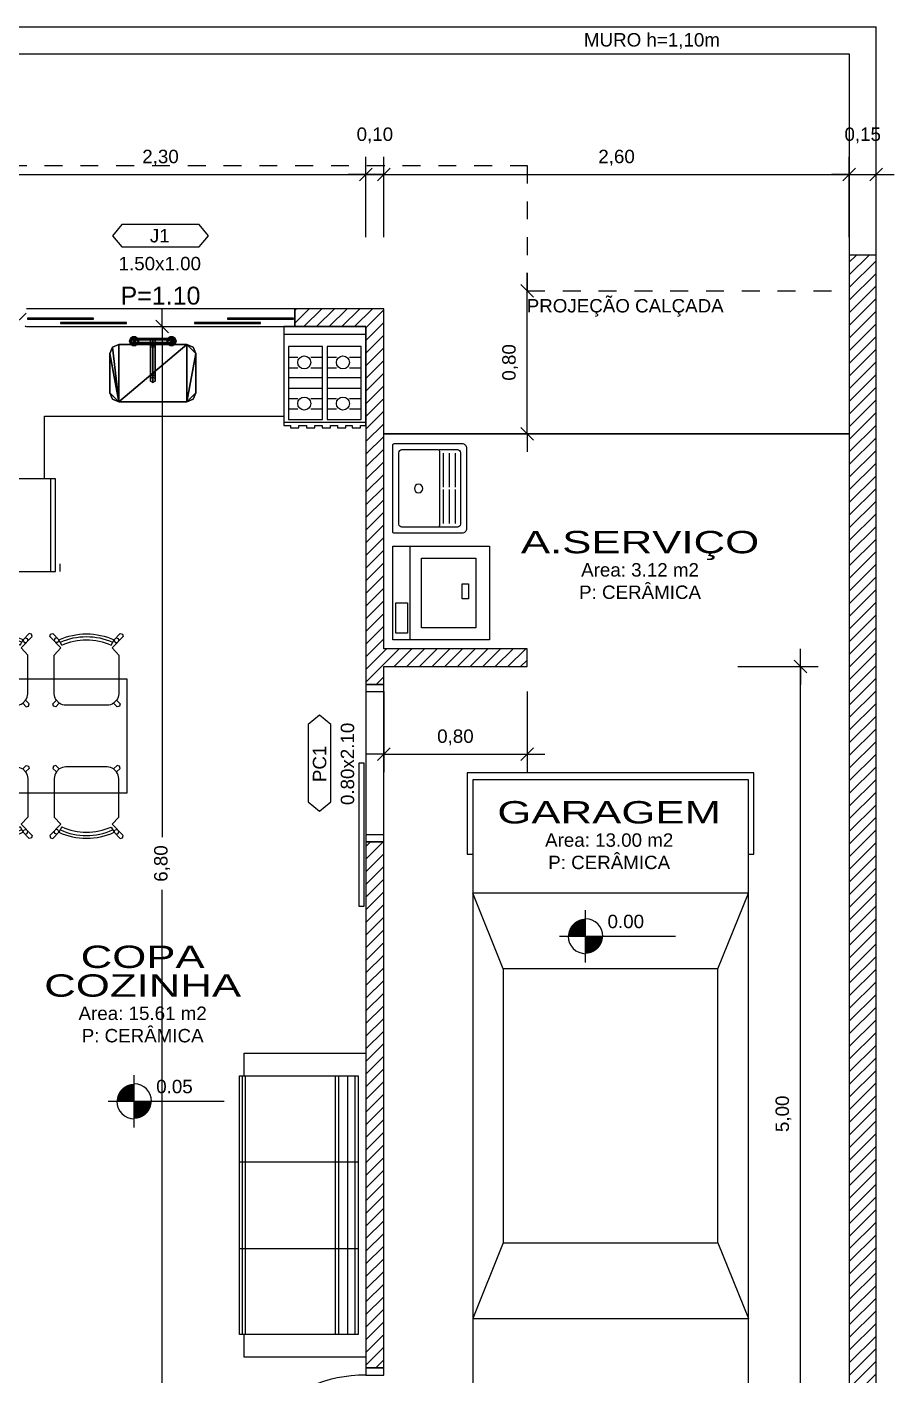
# Model space of a CAD drawing. Header units: metres. Extents: x 49 to 320, y -91 to 27.
# Drawn here: x 55.29 to 60.14, y 7.23 to 14.76 of the extents above; entities that cross this region are included whole.
import ezdxf
from ezdxf.enums import TextEntityAlignment as Align

# ---------------------------------------------------------------- set-up
doc = ezdxf.new("R2010")
doc.units = ezdxf.units.M
doc.header["$LTSCALE"] = 0.2
doc.linetypes.add('DASHED', pattern=[0.75, 0.5, -0.25])
for name, color, linetype in [('ARQ-___-___-CTA', 240, 'Continuous'), ('ARQ-___-___-LEG', 3, 'Continuous'), ('ARQ-___-___-TXT', 4, 'Continuous'), ('ARQ-___-___-VST', 9, 'Continuous'), ('ARQ-ALV', 6, 'Continuous'), ('ARQ-ALV-___-HTC', 13, 'Continuous'), ('ARQ-CXO', 2, 'Continuous'), ('ARQ-DVI', 1, 'Continuous'), ('ARQ-EQP', 24, 'Continuous'), ('ARQ-EQP-___-INT', 7, 'Continuous'), ('ARQ-MOB-___-INT', 7, 'Continuous'), ('ARQ-PIS', 2, 'Continuous')]:
    doc.layers.add(name, color=color, linetype=linetype)
doc.styles.add('REGUA100', font='arial.ttf')
doc.styles.add('REGUA60', font='arial.ttf')
doc.styles.add('REGUA80', font='arial.ttf')
doc.dimstyles.new('Active3D', dxfattribs={"dimtxt": 1.5, "dimasz": 0.01, "dimexe": 2, "dimexo": 3, "dimgap": 0.98, "dimtad": 1, "dimlfac": -1, "dimrnd": 0.005, "dimzin": 0, "dimtxsty": 'REGUA60', "dimblk": 'COTATR', "dimcen": 4, "dimdle": 4, "dimclrt": 2, "dimadec": 0, "dimazin": 0, "dimtfac": 1, "dimtmove": 2, "dimatfit": 2, "dimfxl": 1, "dimarcsym": 0})
pattern_1 = [(45, (93.66559, -1), (-0.03535534, 0.03535534), [])]

# ---------------------------------------------------------------- blocks, each defined once
blk = doc.blocks.new('MBSOF232')
at = {"color": 0}
blk.add_lwpolyline([(100, 80), (-100, 80), (-100, 0), (-85, 0), (-85, -3), (85, -3), (85, 0), (100, 0)], close=True, dxfattribs=at)
at = {"layer": 'ARQ-MOB-___-INT'}
for p, q in [((85, 72.61), (-85, 72.61)), ((-28.51, -3), (-28.51, 75)), ((28.33, -3), (28.33, 75)), ((85, 67.93), (-85, 67.93)), ((85, 61.9), (-85, 61.9)), ((85, 59.89), (-85, 59.89)), ((85, 0.66), (-85, 0.66)), ((85, -1.35), (-85, -1.35))]:
    blk.add_line(p, q, dxfattribs=at)
blk.add_lwpolyline([(85, 0), (85, 75), (-85, 75), (-85, 0)], dxfattribs=at)
blk = doc.blocks.new('MCCUB1_3')
at = {"color": 254}
mesh = blk.add_polyface(dxfattribs=at)
corners = [(-1.37, -30.51, 100.3), (-1.37, -30.51, 95.49), (-0.07, -31.26, 95.49), (-0.07, -31.26, 100.61), (-1.37, -29.01, 99.68), (-1.37, -29.01, 95.49), (-0.07, -28.26, 99.37), (-0.07, -28.26, 95.49), (1.23, -29.01, 99.68), (1.23, -29.01, 95.49), (1.23, -30.51, 100.3), (1.23, -30.51, 95.49), (-1.37, -27.24, 103.57), (-0.07, -27.55, 104.32), (-1.37, -26.62, 102.07), (-0.07, -26.31, 101.32), (1.23, -26.62, 102.07), (1.23, -27.24, 103.57), (-1.37, -10.62, 103.57), (-0.07, -10.31, 104.32), (-1.37, -11.24, 102.07), (-0.07, -11.55, 101.32), (1.23, -11.24, 102.07), (1.23, -10.62, 103.57), (-1.37, -7.57, 100.52), (-0.07, -7.04, 101.05), (-1.37, -8.63, 99.46), (-0.07, -9.16, 98.93), (1.23, -8.63, 99.46), (1.23, -7.57, 100.52), (-12.07, -6.6, 99.98), (-12.07, -7.35, 101.29), (11.93, -7.35, 101.29), (11.93, -6.6, 99.98), (-12.07, -7.36, 98.69), (11.93, -7.36, 98.69), (-12.07, -8.86, 98.7), (11.93, -8.86, 98.7), (-12.07, -9.6, 100), (11.93, -9.6, 100), (-12.07, -8.85, 101.29), (11.93, -8.85, 101.29), (12.46, -6.63, 106.88), (11.21, -5.72, 106.88), (9.67, -5.72, 106.88), (8.42, -6.62, 106.88), (7.93, -8.09, 106.88), (8.4, -9.56, 106.88), (9.64, -10.47, 106.88), (12.44, -9.59, 106.88), (11.19, -10.48, 106.88), (12.93, -8.12, 106.88), (12.46, -6.63, 101.88), (11.21, -5.72, 101.88), (9.67, -5.72, 101.88), (8.42, -6.62, 101.88), (7.93, -8.09, 101.88), (8.4, -9.56, 101.88), (9.64, -10.47, 101.88), (11.19, -10.48, 101.88), (12.44, -9.59, 101.88), (12.93, -8.12, 101.88), (-8.07, -8.12, 101.88), (-8.54, -6.63, 101.88), (-8.54, -6.63, 106.88), (-8.07, -8.12, 106.88), (-8.56, -9.59, 101.88), (-8.56, -9.59, 106.88), (-9.81, -10.48, 101.88), (-9.81, -10.48, 106.88), (-11.36, -10.47, 101.88), (-11.36, -10.47, 106.88), (-12.6, -9.56, 101.88), (-12.6, -9.56, 106.88), (-13.07, -8.09, 101.88), (-13.07, -8.09, 106.88), (-12.58, -6.62, 101.88), (-12.58, -6.62, 106.88), (-11.33, -5.72, 101.88), (-11.33, -5.72, 106.88), (-9.79, -5.72, 101.88), (-9.79, -5.72, 106.88)]
mesh.append_faces([[corners[k] for k in face] for face in [(30, 31, 32, 33), (34, 30, 33, 35), (36, 34, 35, 37), (38, 36, 37, 39), (40, 38, 39, 41), (31, 40, 41, 32), (52, 53, 43, 42), (53, 54, 44, 43), (54, 55, 45, 44), (55, 56, 46, 45), (56, 57, 47, 46), (57, 58, 48, 47), (58, 59, 50, 48), (59, 60, 49, 50), (60, 61, 51, 49), (61, 52, 42, 51), (62, 63, 64, 65), (66, 62, 65, 67), (68, 66, 67, 69), (70, 68, 69, 71), (72, 70, 71, 73), (74, 72, 73, 75), (76, 74, 75, 77), (78, 76, 77, 79), (80, 78, 79, 81), (63, 80, 81, 64)]], dxfattribs={"color": 254})
mesh.append_faces([[corners[k] for k in face] for face in [(32, 37, 35, 33), (49, 48, 50), (42, 49, 51), (64, 67, 65), (67, 71, 69)]], dxfattribs={"vtx0": -1, "color": 254})
mesh.append_faces([[corners[k] for k in face] for face in [(32, 39, 37), (42, 44, 45), (42, 45, 46), (42, 46, 47), (42, 47, 48), (64, 73, 71), (64, 75, 73), (64, 77, 75), (64, 79, 77)]], dxfattribs={"vtx0": -1, "vtx2": -1, "color": 254})
mesh.append_faces([[corners[k] for k in face] for face in [(24, 18, 19, 25), (26, 20, 18, 24), (27, 21, 20, 26), (28, 22, 21, 27), (29, 23, 22, 28), (25, 19, 23, 29)]], dxfattribs={"vtx1": -1, "color": 254})
mesh.append_faces([[corners[k] for k in face] for face in [(36, 38, 31)]], dxfattribs={"vtx1": -1, "vtx2": -1, "color": 254})
mesh.append_faces([[corners[k] for k in face] for face in [(12, 0, 3, 13), (14, 4, 0, 12), (15, 6, 4, 14), (16, 8, 6, 15), (17, 10, 8, 16), (13, 3, 10, 17), (18, 12, 13, 19), (20, 14, 12, 18), (21, 15, 14, 20), (22, 16, 15, 21), (23, 17, 16, 22), (19, 13, 17, 23)]], dxfattribs={"vtx1": -1, "vtx3": -1, "color": 254})
mesh.append_faces([[corners[k] for k in face] for face in [(32, 41, 39), (30, 34, 36, 31), (38, 40, 31), (42, 43, 44), (64, 81, 79)]], dxfattribs={"vtx2": -1, "color": 254})
mesh.append_faces([[corners[k] for k in face] for face in [(0, 1, 2, 3), (4, 5, 1, 0), (6, 7, 5, 4), (8, 9, 7, 6), (10, 11, 9, 8), (3, 2, 11, 10)]], dxfattribs={"vtx3": -1, "color": 254})
mesh = blk.add_polyface(dxfattribs=at)
corners = [(-24, -37, 70), (-22.54, -40.54, 70), (-19, -42, 70), (-24, -15, 70), (-22.54, -11.46, 70), (-19, -10, 70), (19, -10, 70), (19, -42, 70), (24, -15, 70), (24, -37, 70), (22.54, -40.54, 70), (22.54, -11.46, 70), (-24, -37, 85), (-22.54, -40.54, 85), (-19, -42, 85), (19, -42, 85), (22.54, -40.54, 85), (24, -37, 85), (24, -15, 85), (22.54, -11.46, 85), (19, -10, 85), (-19, -10, 85), (-22.54, -11.46, 85), (-24, -15, 85)]
mesh.append_faces([[corners[k] for k in face] for face in [(9, 7, 10), (6, 8, 11)]], dxfattribs={"vtx0": -1, "color": 254})
mesh.append_faces([[corners[k] for k in face] for face in [(0, 2, 3), (3, 2, 4), (4, 2, 5), (5, 2, 6), (8, 7, 9)]], dxfattribs={"vtx0": -1, "vtx1": -1, "color": 254})
mesh.append_faces([[corners[k] for k in face] for face in [(6, 7, 8)]], dxfattribs={"vtx0": -1, "vtx1": -1, "vtx2": -1, "color": 254})
mesh.append_faces([[corners[k] for k in face] for face in [(6, 2, 7)]], dxfattribs={"vtx0": -1, "vtx2": -1, "color": 254})
mesh.append_faces([[corners[k] for k in face] for face in [(12, 13, 0), (13, 14, 1), (14, 15, 2), (15, 16, 7), (16, 17, 10), (17, 18, 9), (18, 19, 8), (19, 20, 11), (20, 21, 6), (21, 22, 5), (22, 23, 4), (23, 12, 3)]], dxfattribs={"vtx1": -1, "color": 254})
mesh.append_faces([[corners[k] for k in face] for face in [(0, 1, 2), (13, 1, 0), (14, 2, 1), (15, 7, 2), (16, 10, 7), (17, 9, 10), (18, 8, 9), (19, 11, 8), (20, 6, 11), (21, 5, 6), (22, 4, 5), (23, 3, 4), (12, 0, 3)]], dxfattribs={"vtx2": -1, "color": 254})
blk = doc.blocks.new('EQF4B__2')
at = {"color": 0}
blk.add_lwpolyline([(25.5, -5), (-25.5, -5), (-25.5, -66.5), (-21.38, -66.5), (-21.38, -67.88), (-16.2, -67.88), (-16.2, -66.5), (-11.34, -66.5), (-11.34, -67.88), (-6.17, -67.88), (-6.17, -66.5), (-1.71, -66.5), (-1.71, -67.88), (3.46, -67.88), (3.46, -66.5), (7.78, -66.5), (7.78, -67.88), (12.95, -67.88), (12.95, -66.5), (17, -66.5), (17, -67.88), (22.17, -67.88), (22.17, -66.5), (25.5, -66.5)], close=True, dxfattribs=at)
at = {"layer": 'ARQ-EQP-___-INT'}
for p, q in [((-25.3, -9.71), (25.3, -9.71)), ((-22.6, -24.06), (-16.79, -24.06)), ((-8.71, -24.06), (-1.4, -24.06)), ((1.41, -24.06), (7.22, -24.06)), ((15.3, -24.06), (22.61, -24.06)), ((-22.6, -30.61), (-16.79, -30.61)), ((-8.71, -30.61), (-1.4, -30.61)), ((1.41, -30.61), (7.22, -30.61)), ((15.3, -30.61), (22.61, -30.61)), ((-22.6, -36.68), (-1.4, -36.68)), ((1.41, -36.68), (22.61, -36.68)), ((-22.6, -43.28), (-1.4, -43.28)), ((-22.6, -49.56), (-16.79, -49.56)), ((-8.71, -49.56), (-1.4, -49.56)), ((1.41, -43.28), (22.61, -43.28)), ((1.41, -49.56), (7.22, -49.56)), ((15.3, -49.56), (22.61, -49.56)), ((-22.6, -56.11), (-16.79, -56.11)), ((-8.71, -56.11), (-1.4, -56.11)), ((1.41, -56.11), (7.22, -56.11)), ((15.3, -56.11), (22.61, -56.11)), ((-25.3, -64.38), (25.3, -64.38))]:
    blk.add_line(p, q, dxfattribs=at)
for points in [[(-22.6, -62.6), (-1.4, -62.6), (-1.4, -17.4), (-22.6, -17.4)], [(1.41, -62.6), (22.61, -62.6), (22.61, -17.4), (1.41, -17.4)]]:
    blk.add_lwpolyline(points, close=True, dxfattribs=at)
for centre in [(-12.75, -27.25), (11.26, -27.25), (-12.75, -52.75), (11.26, -52.75)]:
    blk.add_circle(centre, 4.04, dxfattribs=at)
blk = doc.blocks.new('EQREFR22')
at = {"color": 0}
blk.add_lwpolyline([(30.5, -10), (-30.5, -10), (-30.5, -76), (30.5, -76)], close=True, dxfattribs=at)
at = {"layer": 'ARQ-EQP-___-INT'}
for p, q in [((-30.5, -73), (30.5, -73)), ((-30.5, -79), (-25.5, -79))]:
    blk.add_line(p, q, dxfattribs=at)
blk = doc.blocks.new('MBCAD4_2')
at = {"color": 0}
blk.add_lwpolyline([(0.02, 49.68, 0.106639), (-19.24, 45.52), (-23.45, 49.88), (-25.13, 49.43), (-25.63, 47.77), (-18.01, 39.93), (-22.5, 34.87), (-22.5, 7.87, 0.159591), (-21.02, 3.34), (-23.5, 0.83), (-22.98, -0.82), (-21.31, -1.27), (-18.97, 1.19, 0.162734), (-14.5, -0.13), (0, -0.13), (14.5, -0.13, 0.162734), (18.97, 1.19), (21.31, -1.27), (22.98, -0.82), (23.5, 0.83), (21.02, 3.34, 0.159591), (22.5, 7.87), (22.5, 34.87), (18.01, 39.93), (25.63, 47.77), (25.13, 49.43), (23.45, 49.88), (19.24, 45.52, 0.106639), (-0.02, 49.68)], format="xyb", dxfattribs=at)
at = {"layer": 'ARQ-MOB-___-INT'}
for p, q in [((-17.22, 41.8), (-19.24, 45.52)), ((17.25, 41.79), (19.24, 45.52)), ((-18.97, 1.19), (-21.02, 3.34)), ((18.97, 1.19), (21.02, 3.34))]:
    blk.add_line(p, q, dxfattribs=at)
for points in [[(-20.47, 46.81), (-22.16, 46.38), (-22.64, 44.7)], [(-19.21, 45.27), (-19.99, 43.71), (-21.73, 43.57)], [(19.21, 45.27), (19.99, 43.71), (21.73, 43.57)], [(20.47, 46.81), (22.16, 46.38), (22.64, 44.7)]]:
    blk.add_lwpolyline(points, dxfattribs=at)
for radius in [43.95, 41.7]:
    blk.add_arc((0, 3.82), radius, 65.57124, 114.39729, dxfattribs=at)
blk = doc.blocks.new('ACVEIC22')
at = {"color": 0}
blk.add_lwpolyline([(77, 180.74), (80, 180.74), (80, 226.21), (-80, 226.21), (-80, 180.74), (-77, 180.74), (-77, -130.66), (-80, -130.66), (-80, -196.28), (80, -196.28), (80, -130.66), (77, -130.66)], close=True, dxfattribs=at)
at = {"layer": 'ARQ-EQP-___-INT'}
for p, q in [((77, 222.31), (-77, 222.31)), ((-77, 222.31), (-77, 180.74)), ((77, 180.74), (77, 222.31)), ((77, 158.93), (-77, 158.93)), ((-60, 116.64), (-77, 158.93)), ((60, 116.64), (77, 158.93)), ((-60, -36.48), (-77, -78.77)), ((60, -36.48), (77, -78.77)), ((-77, -78.77), (77, -78.77)), ((-77, -130.66), (-77, -196.28)), ((77, -130.66), (77, -196.28)), ((-77, -169.29), (77, -169.29))]:
    blk.add_line(p, q, dxfattribs=at)
for points in [[(60, 116.64), (-60, 116.64), (-60, -36.48), (60, -36.48)], [(-39.03, -191.08), (-39.03, -174.28), (-74.03, -174.28), (-74.03, -191.08)], [(73.64, -191.08), (73.64, -174.28), (38.64, -174.28), (38.64, -191.08)]]:
    blk.add_lwpolyline(points, close=True, dxfattribs=at)
blk = doc.blocks.new('EQLAV1_2')
at = {"color": 0}
blk.add_lwpolyline([(30.75, -10), (-30.75, -10), (-30.75, -73.5), (30.75, -73.5)], close=True, dxfattribs=at)
at = {"layer": 'ARQ-EQP-___-INT'}
blk.add_line((30.75, -21.33), (-30.75, -21.33), dxfattribs=at)
for points in [[(6.39, -19.59), (26.39, -19.59), (26.39, -12.1), (6.39, -12.1)], [(22.95, -64.65), (22.95, -28.84), (-22.96, -28.84), (-22.96, -64.65)], [(3.97, -59.71), (3.97, -55.71), (-6.03, -55.71), (-6.03, -59.71)]]:
    blk.add_lwpolyline(points, close=True, dxfattribs=at)
blk = doc.blocks.new('SAT13S_2')
at = {"layer": 'ARQ-EQP', "color": 0, "linetype": 'ByBlock'}
blk.add_lwpolyline([(-26.5, -48.5), (26.5, -48.5, 0.414214), (29.5, -45.5), (29.5, -1, 0.414214), (28.5, 0), (-28.5, 0, 0.414214), (-29.5, -1), (-29.5, -45.5, 0.414214)], format="xyb", close=True, dxfattribs=at)
at = {"layer": 'ARQ-EQP-___-INT'}
for points in [[(25.5, -27.69), (25.5, -6, 0.414214), (23.5, -4), (-23.5, -4, 0.414214), (-25.5, -6), (-25.5, -27.69)], [(-25.5, -27.84), (-25.5, -29.65, 0.414214), (-24.5, -30.65), (-23.25, -30.65), (23.1, -30.65), (24.5, -30.65, 0.414214), (25.5, -29.65), (25.5, -27.84)], [(-25.5, -30.5), (-25.5, -42.5, 0.414214), (-23.5, -44.5)], [(-23.5, -44.5), (23.5, -44.5, 0.414214), (25.5, -42.5), (25.5, -30.5, 0.414214)], [(-23.25, -33.03), (-0.9, -33.03, 0.414214)], [(0.75, -33.03), (23.1, -33.03, 0.414214)], [(-23.25, -37.03), (-0.9, -37.03, 0.414214)], [(-23.25, -41.03), (-0.9, -41.03, 0.414214)], [(0.75, -37.03), (23.1, -37.03, 0.414214)], [(0.75, -41.03), (23.1, -41.03, 0.414214)]]:
    blk.add_lwpolyline(points, format="xyb", dxfattribs=at)
blk.add_circle((0, -17), 2.8, dxfattribs=at)
blk = doc.blocks.new('IndEsq1')
blk.add_lwpolyline([(-4.32, 0.44), (4.32, 0.44), (5.38, 1.7), (4.32, 2.96), (-4.32, 2.96), (-5.38, 1.7)], close=True)
at = {"color": 0, "style": 'REGUA60', "width": 1.4}
for tag, p in [('CODESQUAD', (-0.08, 0.95)), ('DIMESQUAD', (-0.08, -2.17))]:
    blk.add_attdef(tag, text='', height=1.5, dxfattribs=at).set_placement(p, align=Align.CENTER)
at = {"color": 0, "style": 'REGUA60', "width": 1.4, "flags": 9}
blk.add_attdef('PEITORIL', text='', height=1.5, dxfattribs=at).set_placement((0.22, -4.49), align=Align.CENTER)
at = {"style": 'REGUA60', "width": 1.4, "flags": 9}
blk.add_attdef('LOCAL', text='', height=1.5, dxfattribs=at).set_placement((-0.08, -6.56), align=Align.CENTER)
blk = doc.blocks.new('IndUni1')
at = {"color": 4, "style": 'REGUA100', "width": 1.4, "flags": 8}
blk.add_attdef('NOME1', text='', height=2.5, dxfattribs=at).set_placement((0.24, 2.99), align=Align.CENTER)
at = {"color": 4, "style": 'REGUA100', "width": 1.4}
blk.add_attdef('NOME2', text='', height=2.5, dxfattribs=at).set_placement((0.24, -0.22), align=Align.CENTER)
at = {"color": 0, "style": 'REGUA60', "width": 1.4}
for tag, p in [('AREA', (0.24, -2.82)), ('PERIM', (0.24, -5.32)), ('PISO', (0.24, -7.82)), ('PAREDE', (0.24, -10.32)), ('TETO', (0.24, -12.82))]:
    blk.add_attdef(tag, text='', height=1.5, dxfattribs=at).set_placement(p, align=Align.CENTER)
blk = doc.blocks.new('COTATR')
at = {"color": 6}
blk.add_line((-71, -71), (71, 71), dxfattribs=at)
at = {"color": 0, "linetype": 'ByBlock'}
blk.add_line((0, 0), (200, 0), dxfattribs=at)
blk = doc.blocks.new('*D772')
at = {"layer": 'ARQ-___-___-CTA', "color": 0, "lineweight": -2, "transparency": 16777216}
for p, q in [((57.1869, 13.586), (57.1869, 14.036)), ((54.8924, 13.936), (57.1864, 13.936))]:
    blk.add_line(p, q, dxfattribs=at)
at = {"layer": 'Defpoints', "color": 0, "transparency": 16777216}
for p in [(57.1869, 13.936), (54.8919, 13.436), (57.1869, 13.436)]:
    blk.add_point(p, dxfattribs=at)
at = {"layer": 'ARQ-___-___-CTA', "color": 0, "lineweight": -2, "transparency": 16777216, "xscale": 0.0005, "yscale": 0.0005, "zscale": 0.0005, "rotation": 180}
blk.add_blockref('COTATR', (54.8919, 13.936), dxfattribs=at)
at = {"layer": 'ARQ-___-___-CTA', "color": 0, "lineweight": -2, "transparency": 16777216, "xscale": 0.0005, "yscale": 0.0005, "zscale": 0.0005}
blk.add_blockref('COTATR', (57.1869, 13.936), dxfattribs=at)
at = {"layer": 'ARQ-___-___-CTA', "color": 2, "transparency": 16777216, "insert": (56.0394, 14.0301), "char_height": 0.075, "attachment_point": 5, "style": 'REGUA60'}
blk.add_mtext('2,30', dxfattribs=at)
blk = doc.blocks.new('*D773')
at = {"layer": 'ARQ-___-___-CTA', "color": 0, "lineweight": -2, "transparency": 16777216}
for p, q in [((57.2869, 13.586), (57.2869, 14.036)), ((57.1874, 13.936), (57.2864, 13.936))]:
    blk.add_line(p, q, dxfattribs=at)
at = {"layer": 'Defpoints', "color": 0, "transparency": 16777216}
for p in [(57.2869, 13.936), (57.1869, 13.436), (57.2869, 13.436)]:
    blk.add_point(p, dxfattribs=at)
at = {"layer": 'ARQ-___-___-CTA', "color": 0, "lineweight": -2, "transparency": 16777216, "xscale": 0.0005, "yscale": 0.0005, "zscale": 0.0005, "rotation": 180}
blk.add_blockref('COTATR', (57.1869, 13.936), dxfattribs=at)
at = {"layer": 'ARQ-___-___-CTA', "color": 0, "lineweight": -2, "transparency": 16777216, "xscale": 0.0005, "yscale": 0.0005, "zscale": 0.0005}
blk.add_blockref('COTATR', (57.2869, 13.936), dxfattribs=at)
at = {"layer": 'ARQ-___-___-CTA', "color": 2, "transparency": 16777216, "insert": (57.2369, 14.1546), "char_height": 0.075, "attachment_point": 5, "style": 'REGUA60'}
blk.add_mtext('0,10', dxfattribs=at)
blk = doc.blocks.new('*D774')
at = {"layer": 'ARQ-___-___-CTA', "color": 0, "lineweight": -2, "transparency": 16777216}
for p, q in [((59.8869, 13.586), (59.8869, 14.036)), ((57.2874, 13.936), (59.8864, 13.936))]:
    blk.add_line(p, q, dxfattribs=at)
at = {"layer": 'Defpoints', "color": 0, "transparency": 16777216}
for p in [(59.8869, 13.936), (57.2869, 13.436), (59.8869, 13.436)]:
    blk.add_point(p, dxfattribs=at)
at = {"layer": 'ARQ-___-___-CTA', "color": 0, "lineweight": -2, "transparency": 16777216, "xscale": 0.0005, "yscale": 0.0005, "zscale": 0.0005, "rotation": 180}
blk.add_blockref('COTATR', (57.2869, 13.936), dxfattribs=at)
at = {"layer": 'ARQ-___-___-CTA', "color": 0, "lineweight": -2, "transparency": 16777216, "xscale": 0.0005, "yscale": 0.0005, "zscale": 0.0005}
blk.add_blockref('COTATR', (59.8869, 13.936), dxfattribs=at)
at = {"layer": 'ARQ-___-___-CTA', "color": 2, "transparency": 16777216, "insert": (58.5869, 14.0301), "char_height": 0.075, "attachment_point": 5, "style": 'REGUA60'}
blk.add_mtext('2,60', dxfattribs=at)
blk = doc.blocks.new('*D775')
at = {"layer": 'ARQ-___-___-CTA', "color": 0, "lineweight": -2, "transparency": 16777216}
for p, q in [((60.0369, 13.586), (60.0369, 14.036)), ((59.8874, 13.936), (60.0364, 13.936))]:
    blk.add_line(p, q, dxfattribs=at)
at = {"layer": 'Defpoints', "color": 0, "transparency": 16777216}
for p in [(60.0369, 13.936), (59.8869, 13.436), (60.0369, 13.436)]:
    blk.add_point(p, dxfattribs=at)
at = {"layer": 'ARQ-___-___-CTA', "color": 0, "lineweight": -2, "transparency": 16777216, "xscale": 0.0005, "yscale": 0.0005, "zscale": 0.0005, "rotation": 180}
blk.add_blockref('COTATR', (59.8869, 13.936), dxfattribs=at)
at = {"layer": 'ARQ-___-___-CTA', "color": 0, "lineweight": -2, "transparency": 16777216, "xscale": 0.0005, "yscale": 0.0005, "zscale": 0.0005}
blk.add_blockref('COTATR', (60.0369, 13.936), dxfattribs=at)
at = {"layer": 'ARQ-___-___-CTA', "color": 2, "transparency": 16777216, "insert": (59.9619, 14.1546), "char_height": 0.075, "attachment_point": 5, "style": 'REGUA60'}
blk.add_mtext('0,15', dxfattribs=at)
blk = doc.blocks.new('*D781')
at = {"layer": 'ARQ-___-___-CTA', "color": 0, "lineweight": -2, "transparency": 16777216}
for p, q in [((57.2869, 11.0459), (57.2869, 10.5959)), ((58.0869, 11.0459), (58.0869, 10.5959)), ((57.2874, 10.6959), (58.0864, 10.6959))]:
    blk.add_line(p, q, dxfattribs=at)
at = {"layer": 'Defpoints', "color": 0, "transparency": 16777216}
for p in [(57.2869, 11.1959), (58.0869, 11.1959), (58.0869, 10.6959)]:
    blk.add_point(p, dxfattribs=at)
at = {"layer": 'ARQ-___-___-CTA', "color": 0, "lineweight": -2, "transparency": 16777216, "xscale": 0.0005, "yscale": 0.0005, "zscale": 0.0005, "rotation": 180}
blk.add_blockref('COTATR', (57.2869, 10.6959), dxfattribs=at)
at = {"layer": 'ARQ-___-___-CTA', "color": 0, "lineweight": -2, "transparency": 16777216, "xscale": 0.0005, "yscale": 0.0005, "zscale": 0.0005}
blk.add_blockref('COTATR', (58.0869, 10.6959), dxfattribs=at)
at = {"layer": 'ARQ-___-___-CTA', "color": 2, "transparency": 16777216, "insert": (57.6869, 10.79), "char_height": 0.075, "attachment_point": 5, "style": 'REGUA60'}
blk.add_mtext('0,80', dxfattribs=at)
blk = doc.blocks.new('*D782')
at = {"layer": 'ARQ-___-___-CTA', "color": 0, "lineweight": -2, "transparency": 16777216}
for p, q in [((59.2637, 11.186), (59.7137, 11.186)), ((59.6137, 6.1865), (59.6137, 11.1855)), ((59.2637, 6.186), (59.7137, 6.186))]:
    blk.add_line(p, q, dxfattribs=at)
at = {"layer": 'Defpoints', "color": 0, "transparency": 16777216}
for p in [(59.1137, 11.186), (59.6137, 11.186), (59.1137, 6.186)]:
    blk.add_point(p, dxfattribs=at)
at = {"layer": 'ARQ-___-___-CTA', "color": 0, "lineweight": -2, "transparency": 16777216, "xscale": 0.0005, "yscale": 0.0005, "zscale": 0.0005}
for p, rotation in [((59.6137, 11.186), 90), ((59.6137, 6.186), 270)]:
    blk.add_blockref('COTATR', p, dxfattribs=dict(at, rotation=rotation))
at = {"layer": 'ARQ-___-___-CTA', "color": 2, "transparency": 16777216, "insert": (59.5196, 8.686), "char_height": 0.075, "attachment_point": 5, "rotation": 90, "style": 'REGUA60'}
blk.add_mtext('5,00', dxfattribs=at)
blk = doc.blocks.new('NivelPB')
for p, q in [((0, -2.92), (0, 2.92)), ((-2.92, 0), (10.07, 0))]:
    blk.add_line(p, q)
at = {"const_width": 1.95}
for points in [[(-0.98, 0, -0.414214), (0, 0.98, -0.618034)], [(0, -0.98, 0.414214), (0.98, 0, 0.618034)]]:
    blk.add_lwpolyline(points, format="xyb", dxfattribs=at)
for start, end in [(0, 90), (180, 270)]:
    blk.add_arc((0, 0), 1.95, start, end)
at = {"color": 0, "linetype": 'ByBlock', "style": 'REGUA60', "width": 1.4}
blk.add_attdef('NIVEL', (2.46, 0.9), '', height=1.5, dxfattribs=at)
blk = doc.blocks.new('*D764')
at = {"layer": 'ARQ-___-___-CTA', "color": 0, "lineweight": -2, "transparency": 16777216}
for p, q in [((55.6981, 13.086), (56.1481, 13.086)), ((56.0481, 13.0855), (56.0481, 10.2315)), ((56.0481, 6.2865), (56.0481, 9.9386)), ((55.6981, 6.286), (56.1481, 6.286))]:
    blk.add_line(p, q, dxfattribs=at)
at = {"layer": 'Defpoints', "color": 0, "transparency": 16777216}
for p in [(55.5481, 13.086), (56.0481, 13.086), (55.5481, 6.286)]:
    blk.add_point(p, dxfattribs=at)
at = {"layer": 'ARQ-___-___-CTA', "color": 0, "lineweight": -2, "transparency": 16777216, "xscale": 0.0005, "yscale": 0.0005, "zscale": 0.0005}
for p, rotation in [((56.0481, 13.086), 90), ((56.0481, 6.286), 270)]:
    blk.add_blockref('COTATR', p, dxfattribs=dict(at, rotation=rotation))
at = {"layer": 'ARQ-___-___-CTA', "color": 2, "transparency": 16777216, "insert": (56.0481, 10.0851), "char_height": 0.075, "attachment_point": 5, "rotation": 90, "style": 'REGUA60'}
blk.add_mtext('6,80', dxfattribs=at)

msp = doc.modelspace()

# ---------------------------------------------------------------- hatches: boundary and pattern name
at = {"layer": 'ARQ-ALV-___-HTC'}
h = msp.add_hatch(dxfattribs=at)
h.set_pattern_fill('_U', color=256, scale=0.05, angle=45, style=0, pattern_type=0)
h.set_pattern_definition(pattern_1)
h.paths.add_polyline_path([(60.0369, 5.186), (60.0369, 13.486), (59.8869, 13.486), (59.8869, 5.186)])
h = msp.add_hatch(dxfattribs=at)
h.set_pattern_fill('_U', color=256, scale=0.05, angle=45, style=0, pattern_type=0)
h.set_pattern_definition(pattern_1)
h.paths.add_polyline_path([(51.3919, 13.186), (51.3919, 13.086), (52.3419, 13.086), (52.3419, 13.186)])
h.paths.add_polyline_path([(56.7894, 13.186), (56.7894, 13.086), (57.1869, 13.086), (57.2869, 13.186)])
h.paths.add_polyline_path([(55.2894, 13.186), (53.8419, 13.186), (53.8419, 13.086), (55.2894, 13.086)])
h = msp.add_hatch(dxfattribs=at)
h.set_pattern_fill('_U', color=256, scale=0.05, angle=45, style=0, pattern_type=0)
h.set_pattern_definition(pattern_1)
h.paths.add_polyline_path([(57.1869, 7.266), (57.2869, 7.266), (57.2869, 10.206), (57.1869, 10.206)])
h.paths.add_polyline_path([(57.1869, 6.386), (57.1869, 6.286), (57.2869, 6.186), (57.2869, 6.386)])
h.paths.add_polyline_path([(57.2869, 11.086), (57.2869, 13.186), (57.1869, 13.086), (57.1869, 11.086)])
h = msp.add_hatch(dxfattribs=at)
h.set_pattern_fill('_U', color=256, scale=0.05, angle=45, style=0, pattern_type=0)
h.set_pattern_definition(pattern_1)
h.paths.add_polyline_path([(57.2869, 11.286), (57.2869, 11.186), (58.0869, 11.186), (58.0869, 11.286)])

# ---------------------------------------------------------------- linework, layer by layer
at = {"layer": 'ARQ-___-___-CTA'}
for p, q in [((58.0869, 12.4865), (58.0869, 13.2855)), ((59.6137, 11.1865), (59.6137, 11.2855))]:
    msp.add_line(p, q, dxfattribs=at)
at = {"layer": 'ARQ-___-___-VST'}
for p, q in [((51.2419, 14.761), (60.0369, 14.761)), ((60.0369, 13.486), (60.0369, 14.761)), ((51.3919, 14.611), (59.8869, 14.611)), ((59.8869, 14.611), (59.8869, 13.486)), ((56.7884, 13.186), (55.2904, 13.186)), ((55.2904, 13.086), (56.7884, 13.086)), ((55.3919, 12.586), (56.7279, 12.586)), ((55.3919, 12.236), (55.3919, 12.586)), ((54.8919, 11.1175), (55.8519, 11.1175)), ((55.8519, 11.1175), (55.8519, 10.4775)), ((57.1869, 11.046), (57.1869, 10.246)), ((57.2869, 10.246), (57.2869, 11.046)), ((55.8519, 10.4775), (54.8919, 10.4775))]:
    msp.add_line(p, q, dxfattribs=at)
at = {"layer": 'ARQ-___-___-VST', "linetype": 'DASHED'}
for p, q in [((51.3919, 13.986), (58.0869, 13.986)), ((58.0869, 13.986), (58.0869, 13.286)), ((58.0869, 13.286), (59.8869, 13.286))]:
    msp.add_line(p, q, dxfattribs=at)
at = {"layer": 'ARQ-ALV'}
for p, q in [((59.8869, 13.486), (59.8869, 5.186)), ((60.0369, 13.486), (59.8869, 13.486)), ((60.0369, 5.186), (60.0369, 13.486)), ((56.7894, 13.186), (56.7894, 13.086)), ((57.2869, 13.186), (56.7894, 13.186)), ((57.2869, 11.286), (57.2869, 13.186)), ((56.7894, 13.086), (57.1869, 13.086)), ((57.1869, 13.086), (57.1869, 11.086)), ((58.0869, 11.286), (57.2869, 11.286)), ((58.0869, 11.186), (58.0869, 11.286)), ((57.2869, 11.086), (57.2869, 11.186)), ((57.2869, 11.186), (58.0869, 11.186)), ((57.1869, 11.086), (57.2869, 11.086)), ((57.2869, 10.206), (57.1869, 10.206)), ((57.1869, 10.206), (57.1869, 7.266)), ((57.2869, 7.266), (57.2869, 10.206)), ((57.1869, 7.266), (57.2869, 7.266))]:
    msp.add_line(p, q, dxfattribs=at)
at = {"layer": 'ARQ-CXO'}
for p, q in [((56.7894, 13.186), (56.7884, 13.186)), ((56.7884, 13.186), (56.7884, 13.086)), ((56.7894, 13.086), (56.7894, 13.186)), ((56.7884, 13.086), (56.7894, 13.086)), ((57.2869, 11.086), (57.1869, 11.086)), ((57.1869, 11.086), (57.1869, 11.046)), ((57.2869, 11.046), (57.2869, 11.086)), ((57.1869, 11.046), (57.2869, 11.046)), ((57.1769, 10.646), (57.1469, 10.646)), ((57.1469, 10.646), (57.1469, 9.846)), ((57.1769, 9.846), (57.1769, 10.646)), ((57.1869, 10.246), (57.1869, 10.206)), ((57.2869, 10.246), (57.1869, 10.246)), ((57.1869, 10.206), (57.2869, 10.206)), ((57.2869, 10.206), (57.2869, 10.246)), ((57.1469, 9.846), (57.1769, 9.846)), ((57.2869, 7.266), (57.1869, 7.266)), ((57.1869, 7.266), (57.1869, 7.226)), ((57.2869, 7.226), (57.2869, 7.266)), ((57.1869, 7.226), (57.2869, 7.226))]:
    msp.add_line(p, q, dxfattribs=at)
at = {"layer": 'ARQ-DVI'}
for p, q in [((55.6656, 13.1335), (55.2964, 13.1335)), ((55.2964, 13.1335), (55.2964, 13.1285)), ((55.2964, 13.1285), (55.6656, 13.1285)), ((55.6656, 13.1285), (55.6656, 13.1335)), ((56.7824, 13.1335), (56.4131, 13.1335)), ((56.4131, 13.1335), (56.4131, 13.1285)), ((56.4131, 13.1285), (56.7824, 13.1285)), ((56.7824, 13.1285), (56.7824, 13.1335)), ((55.8503, 13.1085), (55.481, 13.1085)), ((55.481, 13.1085), (55.481, 13.1035)), ((55.481, 13.1035), (55.8503, 13.1035)), ((55.8503, 13.1035), (55.8503, 13.1085)), ((56.5978, 13.1085), (56.2285, 13.1085)), ((56.2285, 13.1085), (56.2285, 13.1035)), ((56.2285, 13.1035), (56.5978, 13.1035)), ((56.5978, 13.1035), (56.5978, 13.1085))]:
    msp.add_line(p, q, dxfattribs=at)
at = {"layer": 'ARQ-PIS'}
for p, q in [((57.2869, 12.486), (59.8869, 12.486)), ((59.8869, 12.486), (57.2869, 12.486)), ((57.2869, 10.246), (57.2869, 11.046))]:
    msp.add_line(p, q, dxfattribs=at)
msp.add_arc((57.1869, 6.426), 0.8, 90, 180, dxfattribs=at)

# ---------------------------------------------------------------- block references
at = {"xscale": 0.01, "yscale": 0.01, "zscale": 0.01}
msp.add_blockref('ACVEIC22', (58.5533, 8.3299), dxfattribs=at)
at = {"layer": 'ARQ-___-___-CTA', "xscale": 0.0005, "yscale": 0.0005, "zscale": 0.0005}
for p, rotation in [((58.0869, 13.286), 90), ((58.0869, 12.486), 270), ((59.6137, 11.186), 270)]:
    msp.add_blockref('COTATR', p, dxfattribs=dict(at, rotation=rotation))
at = {"layer": 'ARQ-___-___-CTA', "color": 2}
ref = msp.add_blockref('NivelPB', (58.4136, 9.6787), dxfattribs=dict(at, xscale=0.05, yscale=0.05, zscale=0.05))
ref.add_attrib('NIVEL', '0.00', (58.5366, 9.7239), dxfattribs={"layer": '0', "color": 0, "linetype": 'ByBlock', "height": 0.075, "style": 'REGUA60'})
ref = msp.add_blockref('NivelPB', (55.8924, 8.756), dxfattribs=dict(at, xscale=0.05, yscale=0.05, zscale=0.05))
ref.add_attrib('NIVEL', '0.05', (56.0154, 8.8012), dxfattribs={"layer": '0', "color": 0, "linetype": 'ByBlock', "height": 0.075, "style": 'REGUA60'})
at = {"layer": 'ARQ-___-___-LEG'}
ref = msp.add_blockref('IndEsq1', (56.0394, 13.5094), dxfattribs=dict(at, xscale=0.05, yscale=0.05, zscale=0.05))
ref.add_attrib('CODESQUAD', 'J1', dxfattribs={"layer": '0', "color": 0, "height": 0.075, "style": 'REGUA60'}).set_placement((56.0354, 13.5569), align=Align.CENTER)
ref.add_attrib('DIMESQUAD', '1.50x1.00', dxfattribs={"layer": '0', "color": 0, "height": 0.075, "style": 'REGUA60'}).set_placement((56.0354, 13.4009), align=Align.CENTER)
ref = msp.add_blockref('IndEsq1', (57.0128, 10.646), dxfattribs=dict(at, xscale=0.05, yscale=0.05, zscale=0.05, rotation=90))
ref.add_attrib('CODESQUAD', 'PC1', dxfattribs={"layer": '0', "color": 0, "height": 0.075, "rotation": 90, "style": 'REGUA60'}).set_placement((56.9653, 10.642), align=Align.CENTER)
ref.add_attrib('DIMESQUAD', '0.80x2.10', dxfattribs={"layer": '0', "color": 0, "height": 0.075, "rotation": 90, "style": 'REGUA60'}).set_placement((57.1212, 10.642), align=Align.CENTER)
at = {"layer": 'ARQ-___-___-TXT'}
ref = msp.add_blockref('IndUni1', (58.7063, 11.8302), dxfattribs=dict(at, xscale=0.05, yscale=0.05, zscale=0.05))
ref.add_attrib('NOME2', 'A.SERVIÇO', dxfattribs={"layer": '0', "color": 4, "height": 0.125, "style": 'REGUA100', "width": 1.4}).set_placement((58.7182, 11.8192), align=Align.CENTER)
ref.add_attrib('AREA', 'Area: 3.12 m2', dxfattribs={"layer": '0', "color": 0, "height": 0.075, "style": 'REGUA60'}).set_placement((58.7182, 11.689), align=Align.CENTER)
ref.add_attrib('PERIM', 'P: CERÂMICA', dxfattribs={"layer": '0', "color": 0, "height": 0.075, "style": 'REGUA60'}).set_placement((58.7182, 11.564), align=Align.CENTER)
ref = msp.add_blockref('IndUni1', (58.5338, 10.3199), dxfattribs=dict(at, xscale=0.05, yscale=0.05, zscale=0.05))
ref.add_attrib('NOME2', 'GARAGEM', dxfattribs={"layer": '0', "color": 4, "height": 0.125, "style": 'REGUA100', "width": 1.4}).set_placement((58.5458, 10.309), align=Align.CENTER)
ref.add_attrib('AREA', 'Area: 13.00 m2', dxfattribs={"layer": '0', "color": 0, "height": 0.075, "style": 'REGUA60'}).set_placement((58.5458, 10.1787), align=Align.CENTER)
ref.add_attrib('PERIM', 'P: CERÂMICA', dxfattribs={"layer": '0', "color": 0, "height": 0.075, "style": 'REGUA60'}).set_placement((58.5458, 10.0537), align=Align.CENTER)
ref = msp.add_blockref('IndUni1', (55.9277, 9.3517), dxfattribs=dict(at, xscale=0.05, yscale=0.05, zscale=0.05))
ref.add_attrib('NOME1', 'COPA', dxfattribs={"layer": '0', "color": 4, "height": 0.125, "style": 'REGUA100', "width": 1.4, "flags": 8}).set_placement((55.9397, 9.5012), align=Align.CENTER)
ref.add_attrib('NOME2', 'COZINHA', dxfattribs={"layer": '0', "color": 4, "height": 0.125, "style": 'REGUA100', "width": 1.4}).set_placement((55.9397, 9.3407), align=Align.CENTER)
ref.add_attrib('AREA', 'Area: 15.61 m2', dxfattribs={"layer": '0', "color": 0, "height": 0.075, "style": 'REGUA60'}).set_placement((55.9397, 9.2105), align=Align.CENTER)
ref.add_attrib('PERIM', 'P: CERÂMICA', dxfattribs={"layer": '0', "color": 0, "height": 0.075, "style": 'REGUA60'}).set_placement((55.9397, 9.0855), align=Align.CENTER)
at = {"layer": 'ARQ-___-___-VST'}
for name, p, xscale, yscale, zscale in [('EQF4B__2', (56.9574, 13.131), 0.009000000000000001, 0.009000000000000001, 0.009000000000000001), ('MCCUB1_3', (55.9969, 13.086), 0.01, 0.01, 0.01), ('MBCAD4_2', (55.1178, 10.9714), 0.008, 0.008, 0.008), ('MBCAD4_2', (55.626, 10.9714), -0.008, 0.008, 0.008)]:
    msp.add_blockref(name, p, dxfattribs=dict(at, xscale=xscale, yscale=yscale, zscale=zscale))
for name, p, xscale, yscale, zscale, rotation in [('SAT13S_2', (57.3369, 12.1816), -0.0085, 0.0085, 0.0085, 90), ('EQREFR22', (54.8069, 11.9768), 0.0085, 0.0085, 0.0085, 90), ('EQLAV1_2', (57.2519, 11.5974), -0.0085, 0.0085, 0.0085, 90), ('MBCAD4_2', (55.1178, 10.6236), -0.008, 0.008, 0.008, 180), ('MBCAD4_2', (55.626, 10.6236), 0.008, 0.008, 0.008, 180), ('MBSOF232', (56.5069, 8.176), -0.0085, 0.0085, 0.0085, 270)]:
    msp.add_blockref(name, p, dxfattribs=dict(at, xscale=xscale, yscale=yscale, zscale=zscale, rotation=rotation))

# ---------------------------------------------------------------- texts
at = {"layer": 'ARQ-___-___-CTA', "color": 2, "insert": (57.9928, 12.886), "char_height": 0.075, "attachment_point": 5, "rotation": 90, "style": 'REGUA60'}
msp.add_mtext('0,80', dxfattribs=at)
at = {"layer": 'ARQ-___-___-LEG', "style": 'REGUA60'}
for s, p in [('MURO h=1,10m', (58.4047, 14.6516)), ('PROJEÇÃO CALÇADA', (58.0851, 13.1652))]:
    msp.add_text(s, height=0.075, dxfattribs=at).set_placement(p)
at = {"layer": 'ARQ-___-___-LEG', "style": 'REGUA80'}
msp.add_text('P=1.10', height=0.1, dxfattribs=at).set_placement((56.0394, 13.2594), align=Align.MIDDLE)

# ---------------------------------------------------------------- dimensions: what is measured, and where the dimension line sits
at = {"layer": 'ARQ-___-___-CTA'}
for base, p1, p2, override, picture, middle in [((57.2869, 13.936), (57.1869, 13.436), (57.2869, 13.436), {"dimscale": 0.05, "dimse1": 1}, '*D773', (57.2369, 14.1546)), ((60.0369, 13.936), (59.8869, 13.436), (60.0369, 13.436), {"dimscale": 0.05, "dimse1": 1}, '*D775', (59.9619, 14.1546)), ((57.18688942, 13.93599999), (54.89188941, 13.43599999), (57.18688942, 13.43599999), {"dimscale": 0.05, "dimse1": 1}, '*D772', (56.03938942, 14.03007162)), ((59.8869, 13.936), (57.2869, 13.436), (59.8869, 13.436), {"dimscale": 0.05, "dimse1": 1}, '*D774', (58.5869, 14.0301)), ((58.0869, 10.6959), (57.2869, 11.1959), (58.0869, 11.1959), {"dimscale": 0.05}, '*D781', (57.6869, 10.79))]:
    dim = msp.add_linear_dim(base=base, p1=p1, p2=p2, dimstyle='Active3D', override=override, dxfattribs=at)
    dim.commit()
    dim.dimension.update_dxf_attribs({"geometry": picture, "text_midpoint": middle})
dim = msp.add_linear_dim(base=(56.0481, 13.086), p1=(55.5481, 6.286), p2=(55.5481, 13.086), angle=90, dimstyle='Active3D', override={"dimscale": 0.05}, dxfattribs=at)
dim.commit()
dim.dimension.update_dxf_attribs({"geometry": '*D764', "text_midpoint": (56.0481, 10.0851), "dimtype": 160})
dim = msp.add_linear_dim(base=(59.6137, 11.186), p1=(59.1137, 6.186), p2=(59.1137, 11.186), angle=90, dimstyle='Active3D', override={"dimscale": 0.05}, dxfattribs=at)
dim.commit()
dim.dimension.update_dxf_attribs({"geometry": '*D782', "text_midpoint": (59.5196, 8.686)})

doc.saveas('drawing.dxf')
